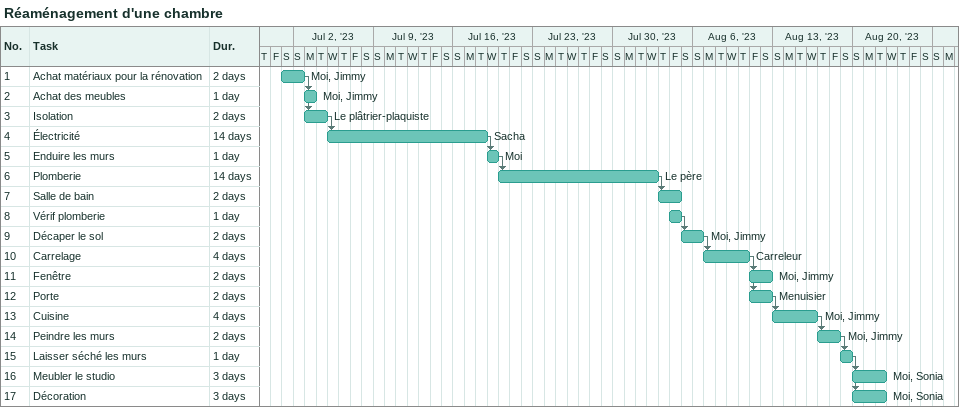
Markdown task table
Réaménagement d'une chambre

| ID | Task | Duration | Start | Finish | Predecessors | Resources |
|---|---|---|---|---|---|---|
| 1 | Achat matériaux pour la rénovation | 2d | 2023-07-01 | 2023-07-02 |  | Moi, Jimmy |
| 2 | Achat des meubles | 1d | 2023-07-03 | 2023-07-03 | 1 | Moi, Jimmy |
| 3 | Isolation | 2d | 2023-07-03 | 2023-07-04 | 1 | Le plâtrier-plaquiste |
| 4 | Électricité | 14d | 2023-07-05 | 2023-07-18 | 3 | Sacha |
| 5 | Enduire les murs | 1d | 2023-07-19 | 2023-07-19 | 4 | Moi |
| 6 | Plomberie | 14d | 2023-07-20 | 2023-08-02 | 5 | Le père |
| 7 | Salle de bain | 2d | 2023-08-03 | 2023-08-04 | 6 |  |
| 8 | Vérif plomberie | 1d | 2023-08-04 | 2023-08-04 |  |  |
| 9 | Décaper le sol | 2d | 2023-08-05 | 2023-08-06 | 8 | Moi, Jimmy |
| 10 | Carrelage | 4d | 2023-08-07 | 2023-08-10 | 9 | Carreleur |
| 11 | Fenêtre | 2d | 2023-08-11 | 2023-08-12 | 10 | Moi, Jimmy |
| 12 | Porte | 2d | 2023-08-11 | 2023-08-12 | 10 | Menuisier |
| 13 | Cuisine | 4d | 2023-08-13 | 2023-08-16 | 12 | Moi, Jimmy |
| 14 | Peindre les murs | 2d | 2023-08-17 | 2023-08-18 | 13 | Moi, Jimmy |
| 15 | Laisser séché les murs | 1d | 2023-08-19 | 2023-08-19 | 14 |  |
| 16 | Meubler le studio | 3d | 2023-08-20 | 2023-08-22 | 15 | Moi, Sonia |
| 17 | Décoration | 3d | 2023-08-20 | 2023-08-22 | 15 | Moi, Sonia |
